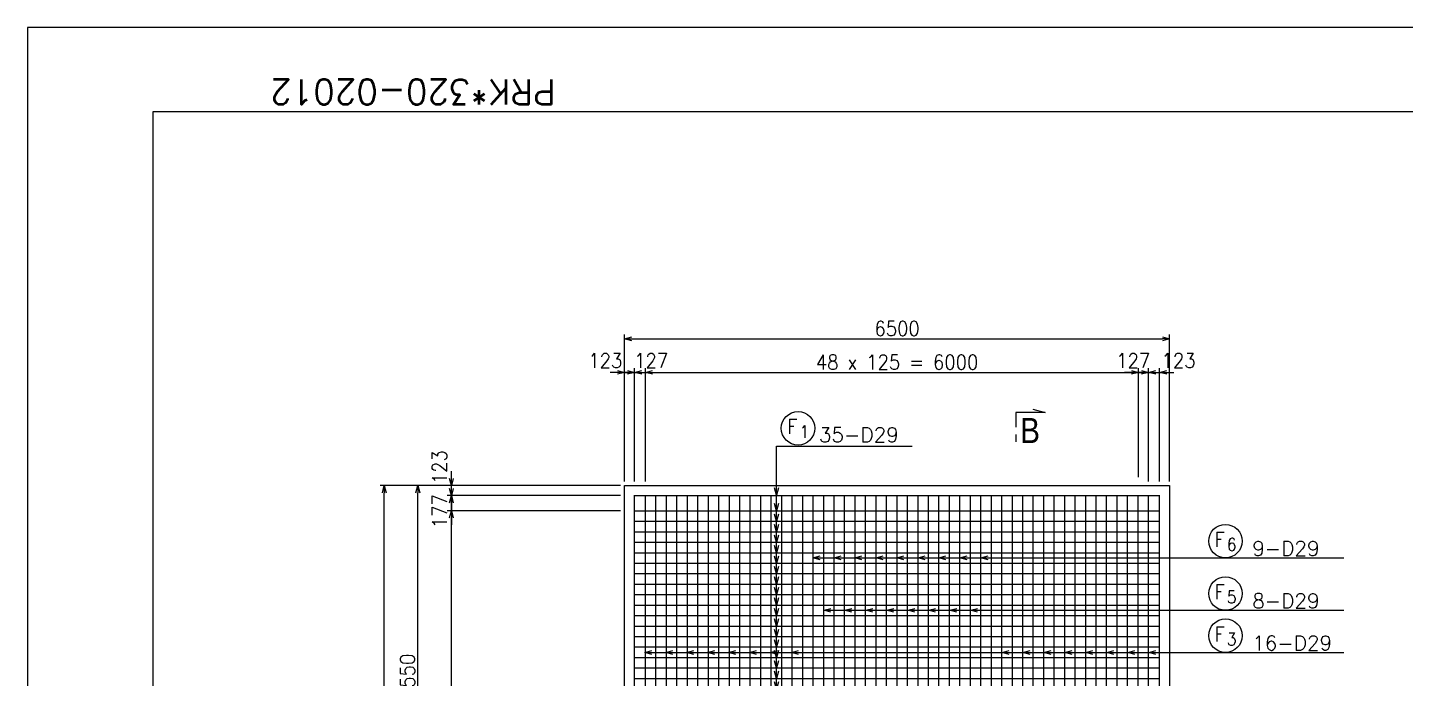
# Model space of a CAD drawing. Extents: x -859 to 41191, y 51716 to 81416.
# Drawn here: x -859 to 15574, y 73653 to 81416 of the extents above; entities that cross this region are included whole.
import ezdxf

# ---------------------------------------------------------------- set-up
doc = ezdxf.new("R2010")
doc.units = 0
doc.header["$LTSCALE"] = 300
doc.header["$MEASUREMENT"] = 0
doc.layers.get('0').update_dxf_attribs({"linetype": 'CONTINUOUS'})
doc.layers.get('DEFPOINTS').update_dxf_attribs({"linetype": 'CONTINUOUS'})
for name, color, linetype in [('タイトル', 3, 'CONTINUOUS'), ('基礎鉄筋横', 2, 'CONTINUOUS'), ('基礎鉄筋縦', 2, 'CONTINUOUS'), ('寸法', 1, 'CONTINUOUS'), ('引き出し横', 1, 'CONTINUOUS'), ('引き出し縦', 1, 'CONTINUOUS'), ('枠', 7, 'CONTINUOUS'), ('構造', 3, 'CONTINUOUS'), ('記号-1', 2, 'CONTINUOUS')]:
    doc.layers.add(name, color=color, linetype=linetype)
doc.styles.add('MS明朝', font='MS PMincho.ttf')
doc.styles.add('romans', font='ROMANS.shx', dxfattribs={"width": 0.9, "bigfont": 'EXTFONT.shx'})
doc.styles.get("Standard").update_dxf_attribs({"font": 'romans.shx', "bigfont": 'extfont.shx'})
doc.styles.add('ｽﾀｲﾙ1', font='ROMANS.shx', dxfattribs={"bigfont": 'EXTFONT.shx'})
doc.dimstyles.new('ST-50', dxfattribs={"dimscale": 50, "dimtxt": 3.5, "dimasz": 1.7, "dimexe": 1, "dimexo": 1, "dimgap": 1, "dimtad": 0, "dimdec": 0, "dimzin": 0, "dimdsep": 46, "dimtxsty": 'romans', "dimblk": 'OPEN30', "dimcen": 1, "dimdle": 3, "dimclrd": 1, "dimclre": 1, "dimclrt": 3, "dimaunit": 1, "dimadec": 0, "dimazin": 0, "dimtfac": 1, "dimtdec": 0, "dimtmove": 2, "dimatfit": 3, "dimldrblk": 'OPEN30', "dimfxl": 0, "dimtvp": 0.7, "dimtolj": 1, "dimtzin": 0, "dimarcsym": 0})
doc.dimstyles.new('矢', dxfattribs={"dimscale": 50, "dimtxt": 3.5, "dimasz": 1.7, "dimexe": 1, "dimexo": 0.7, "dimgap": 0.09, "dimtad": 0, "dimdec": 0, "dimzin": 0, "dimdsep": 46, "dimtxsty": 'romans', "dimblk": 'OPEN30', "dimcen": 1, "dimdle": 1, "dimclrd": 1, "dimclre": 1, "dimclrt": 3, "dimaunit": 1, "dimadec": 0, "dimazin": 0, "dimtfac": 1, "dimtdec": 0, "dimtix": 1, "dimtmove": 2, "dimatfit": 3, "dimldrblk": 'OPEN30', "dimfxl": 0, "dimtvp": 0.7, "dimtolj": 1, "dimtzin": 0, "dimarcsym": 0})

# ---------------------------------------------------------------- blocks, each defined once
blk = doc.blocks.new('_Open30')
at = {"color": 0, "lineweight": -2}
for p, q in [((-1, 0.27), (0, 0)), ((0, 0), (-1, -0.27)), ((0, 0), (-1, 0))]:
    blk.add_line(p, q, dxfattribs=at)
blk = doc.blocks.new('*D25')
at = {"layer": 'DEFPOINTS', "color": 0, "linetype": 'Continuous'}
for p in [(12511, 77303), (6511, 75953), (12511, 75953)]:
    blk.add_point(p, dxfattribs=at)
at = {"layer": '寸法', "color": 1, "linetype": 'Continuous', "lineweight": -2}
for p, q in [((6511, 76003), (6511, 77353)), ((6596, 77303), (12426, 77303)), ((12511, 76003), (12511, 77353))]:
    blk.add_line(p, q, dxfattribs=at)
at = {"layer": '寸法', "color": 1, "linetype": 'Continuous', "lineweight": -2, "xscale": 85, "yscale": 85, "zscale": 85, "rotation": 180}
blk.add_blockref('_Open30', (6511, 77303), dxfattribs=at)
at = {"layer": '寸法', "color": 1, "linetype": 'Continuous', "lineweight": -2, "xscale": 85, "yscale": 85, "zscale": 85}
blk.add_blockref('_Open30', (12511, 77303), dxfattribs=at)
at = {"layer": '寸法', "color": 3, "linetype": 'Continuous', "insert": (9511, 77425), "char_height": 175, "attachment_point": 5, "style": 'romans'}
blk.add_mtext('\\A1;48 x 125 = 6000', dxfattribs=at)
blk = doc.blocks.new('*D24')
at = {"layer": 'DEFPOINTS', "color": 0, "linetype": 'Continuous'}
for p in [(12761, 77703), (6261, 75953), (12761, 75953)]:
    blk.add_point(p, dxfattribs=at)
at = {"layer": '寸法', "color": 1, "linetype": 'Continuous', "lineweight": -2}
for p, q in [((6261, 76003), (6261, 77753)), ((12761, 76003), (12761, 77753)), ((6346, 77703), (12676, 77703))]:
    blk.add_line(p, q, dxfattribs=at)
at = {"layer": '寸法', "color": 1, "linetype": 'Continuous', "lineweight": -2, "xscale": 85, "yscale": 85, "zscale": 85, "rotation": 180}
blk.add_blockref('_Open30', (6261, 77703), dxfattribs=at)
at = {"layer": '寸法', "color": 1, "linetype": 'Continuous', "lineweight": -2, "xscale": 85, "yscale": 85, "zscale": 85}
blk.add_blockref('_Open30', (12761, 77703), dxfattribs=at)
at = {"layer": '寸法', "color": 3, "linetype": 'Continuous', "insert": (9511, 77825), "char_height": 175, "attachment_point": 5, "style": 'romans'}
blk.add_mtext('\\A1;6500', dxfattribs=at)
blk = doc.blocks.new('*D29')
at = {"layer": 'DEFPOINTS', "color": 0, "linetype": 'Continuous'}
for p in [(6511, 77303), (6380, 75953), (6511, 75953)]:
    blk.add_point(p, dxfattribs=at)
at = {"layer": '寸法', "color": 1, "linetype": 'Continuous', "lineweight": -2}
for p, q in [((6295, 77303), (6210, 77303)), ((6380, 76003), (6380, 77353)), ((6380, 77303), (6511, 77303)), ((6511, 76003), (6511, 77353)), ((6596, 77303), (6681, 77303))]:
    blk.add_line(p, q, dxfattribs=at)
at = {"layer": '寸法', "color": 1, "linetype": 'Continuous', "lineweight": -2, "xscale": 85, "yscale": 85, "zscale": 85}
blk.add_blockref('_Open30', (6380, 77303), dxfattribs=at)
at = {"layer": '寸法', "color": 1, "linetype": 'Continuous', "lineweight": -2, "xscale": 85, "yscale": 85, "zscale": 85, "rotation": 180}
blk.add_blockref('_Open30', (6511, 77303), dxfattribs=at)
at = {"layer": '寸法', "color": 3, "linetype": 'Continuous', "insert": (6578, 77443), "char_height": 175, "attachment_point": 5, "style": 'romans'}
blk.add_mtext('\\A1;127', dxfattribs=at)
blk = doc.blocks.new('*D28')
at = {"layer": 'DEFPOINTS', "color": 0, "linetype": 'Continuous'}
for p in [(6380, 77303), (6261, 75953), (6380, 76003)]:
    blk.add_point(p, dxfattribs=at)
at = {"layer": '寸法', "color": 1, "linetype": 'Continuous', "lineweight": -2}
for p, q in [((6176, 77303), (6091, 77303)), ((6261, 76003), (6261, 77353)), ((6261, 77303), (6380, 77303)), ((6380, 76053), (6380, 77353)), ((6465, 77303), (6550, 77303))]:
    blk.add_line(p, q, dxfattribs=at)
at = {"layer": '寸法', "color": 1, "linetype": 'Continuous', "lineweight": -2, "xscale": 85, "yscale": 85, "zscale": 85}
blk.add_blockref('_Open30', (6261, 77303), dxfattribs=at)
at = {"layer": '寸法', "color": 1, "linetype": 'Continuous', "lineweight": -2, "xscale": 85, "yscale": 85, "zscale": 85, "rotation": 180}
blk.add_blockref('_Open30', (6380, 77303), dxfattribs=at)
at = {"layer": '寸法', "color": 3, "linetype": 'Continuous', "insert": (6031, 77443), "char_height": 175, "attachment_point": 5, "style": 'romans'}
blk.add_mtext('\\A1;123', dxfattribs=at)
blk = doc.blocks.new('*D30')
at = {"layer": 'DEFPOINTS', "color": 0, "linetype": 'Continuous'}
for p in [(12642, 77303), (12511, 75953), (12642, 75953)]:
    blk.add_point(p, dxfattribs=at)
at = {"layer": '寸法', "color": 1, "linetype": 'Continuous', "lineweight": -2}
for p, q in [((12426, 77303), (12341, 77303)), ((12511, 76003), (12511, 77353)), ((12511, 77303), (12642, 77303)), ((12642, 76003), (12642, 77353)), ((12727, 77303), (12812, 77303))]:
    blk.add_line(p, q, dxfattribs=at)
at = {"layer": '寸法', "color": 1, "linetype": 'Continuous', "lineweight": -2, "xscale": 85, "yscale": 85, "zscale": 85}
blk.add_blockref('_Open30', (12511, 77303), dxfattribs=at)
at = {"layer": '寸法', "color": 1, "linetype": 'Continuous', "lineweight": -2, "xscale": 85, "yscale": 85, "zscale": 85, "rotation": 180}
blk.add_blockref('_Open30', (12642, 77303), dxfattribs=at)
at = {"layer": '寸法', "color": 3, "linetype": 'Continuous', "insert": (12327, 77443), "char_height": 175, "attachment_point": 5, "style": 'romans'}
blk.add_mtext('\\A1;127', dxfattribs=at)
blk = doc.blocks.new('*D21')
at = {"layer": 'DEFPOINTS', "color": 0, "linetype": 'Continuous'}
for p in [(4195, 75653), (6261, 75653), (6261, 67153)]:
    blk.add_point(p, dxfattribs=at)
at = {"layer": '寸法', "color": 1, "linetype": 'Continuous', "lineweight": -2}
for p, q in [((6211, 75653), (4145, 75653)), ((4195, 67238), (4195, 75568)), ((6211, 67153), (4145, 67153))]:
    blk.add_line(p, q, dxfattribs=at)
at = {"layer": '寸法', "color": 1, "linetype": 'Continuous', "lineweight": -2, "xscale": 85, "yscale": 85, "zscale": 85}
for p, rotation in [((4195, 75653), 90), ((4195, 67153), 270)]:
    blk.add_blockref('_Open30', p, dxfattribs=dict(at, rotation=rotation))
at = {"layer": '寸法', "color": 3, "linetype": 'Continuous', "insert": (4072, 71403), "char_height": 175, "attachment_point": 5, "rotation": 90, "style": 'romans'}
blk.add_mtext('\\A1;68   x   125   =   8500', dxfattribs=at)
blk = doc.blocks.new('*D20')
at = {"layer": 'DEFPOINTS', "color": 0, "linetype": 'Continuous'}
for p in [(3795, 75953), (6261, 75953), (3795, 71403)]:
    blk.add_point(p, dxfattribs=at)
at = {"layer": '寸法', "color": 1, "linetype": 'Continuous', "lineweight": -2}
for p, q in [((6211, 75953), (3745, 75953)), ((3795, 71488), (3795, 75868))]:
    blk.add_line(p, q, dxfattribs=at)
at = {"layer": '寸法', "color": 1, "linetype": 'Continuous', "lineweight": -2, "xscale": 85, "yscale": 85, "zscale": 85}
for p, rotation in [((3795, 75953), 90), ((3795, 71403), 270)]:
    blk.add_blockref('_Open30', p, dxfattribs=dict(at, rotation=rotation))
at = {"layer": '寸法', "color": 3, "linetype": 'Continuous', "insert": (3672, 73678), "char_height": 175, "attachment_point": 5, "rotation": 90, "style": 'romans'}
blk.add_mtext('\\A1;4550', dxfattribs=at)
blk = doc.blocks.new('*D27')
at = {"layer": 'DEFPOINTS', "color": 0, "linetype": 'Continuous'}
for p in [(4195, 75834), (6261, 75834), (6011, 75653)]:
    blk.add_point(p, dxfattribs=at)
at = {"layer": '寸法', "color": 1, "linetype": 'Continuous', "lineweight": -2}
for p, q in [((4195, 75919), (4195, 76004)), ((6211, 75834), (4145, 75834)), ((4195, 75653), (4195, 75834)), ((5961, 75653), (4145, 75653)), ((4195, 75568), (4195, 75483))]:
    blk.add_line(p, q, dxfattribs=at)
at = {"layer": '寸法', "color": 1, "linetype": 'Continuous', "lineweight": -2, "xscale": 85, "yscale": 85, "zscale": 85}
for p, rotation in [((4195, 75834), 270), ((4195, 75653), 90)]:
    blk.add_blockref('_Open30', p, dxfattribs=dict(at, rotation=rotation))
at = {"layer": '寸法', "color": 3, "linetype": 'Continuous', "insert": (4055, 75647), "char_height": 175, "attachment_point": 5, "rotation": 90, "style": 'romans'}
blk.add_mtext('\\A1;177', dxfattribs=at)
blk = doc.blocks.new('*D26')
at = {"layer": 'DEFPOINTS', "color": 0, "linetype": 'Continuous'}
for p in [(4195, 75953), (6261, 75953), (6261, 75834)]:
    blk.add_point(p, dxfattribs=at)
at = {"layer": '寸法', "color": 1, "linetype": 'Continuous', "lineweight": -2}
for p, q in [((4195, 76038), (4195, 76123)), ((6211, 75953), (4145, 75953)), ((4195, 75834), (4195, 75953)), ((6211, 75834), (4145, 75834)), ((4195, 75749), (4195, 75664))]:
    blk.add_line(p, q, dxfattribs=at)
at = {"layer": '寸法', "color": 1, "linetype": 'Continuous', "lineweight": -2, "xscale": 85, "yscale": 85, "zscale": 85}
for p, rotation in [((4195, 75953), 270), ((4195, 75834), 90)]:
    blk.add_blockref('_Open30', p, dxfattribs=dict(at, rotation=rotation))
at = {"layer": '寸法', "color": 3, "linetype": 'Continuous', "insert": (4055, 76172), "char_height": 175, "attachment_point": 5, "rotation": 90, "style": 'romans'}
blk.add_mtext('\\A1;123', dxfattribs=at)
blk = doc.blocks.new('*D31')
at = {"layer": 'DEFPOINTS', "color": 0, "linetype": 'Continuous'}
for p in [(3395, 75953), (6261, 75953), (6261, 66853)]:
    blk.add_point(p, dxfattribs=at)
at = {"layer": '寸法', "color": 1, "linetype": 'Continuous', "lineweight": -2}
for p, q in [((6211, 75953), (3345, 75953)), ((3395, 66938), (3395, 75868)), ((6211, 66853), (3345, 66853))]:
    blk.add_line(p, q, dxfattribs=at)
at = {"layer": '寸法', "color": 1, "linetype": 'Continuous', "lineweight": -2, "xscale": 85, "yscale": 85, "zscale": 85}
for p, rotation in [((3395, 75953), 90), ((3395, 66853), 270)]:
    blk.add_blockref('_Open30', p, dxfattribs=dict(at, rotation=rotation))
at = {"layer": '寸法', "color": 3, "linetype": 'Continuous', "insert": (3272, 71403), "char_height": 175, "attachment_point": 5, "rotation": 90, "style": 'romans'}
blk.add_mtext('\\A1;9100', dxfattribs=at)
blk = doc.blocks.new('*D87')
at = {"layer": 'DEFPOINTS', "color": 0, "linetype": 'Continuous'}
for p in [(12511, 77303), (12392, 76003), (12511, 76003)]:
    blk.add_point(p, dxfattribs=at)
at = {"layer": '寸法', "color": 1, "linetype": 'Continuous', "lineweight": -2}
for p, q in [((12307, 77303), (12222, 77303)), ((12392, 76053), (12392, 77353)), ((12392, 77303), (12511, 77303)), ((12511, 76053), (12511, 77353)), ((12596, 77303), (12681, 77303))]:
    blk.add_line(p, q, dxfattribs=at)
at = {"layer": '寸法', "color": 1, "linetype": 'Continuous', "lineweight": -2, "xscale": 85, "yscale": 85, "zscale": 85}
blk.add_blockref('_Open30', (12392, 77303), dxfattribs=at)
at = {"layer": '寸法', "color": 1, "linetype": 'Continuous', "lineweight": -2, "xscale": 85, "yscale": 85, "zscale": 85, "rotation": 180}
blk.add_blockref('_Open30', (12511, 77303), dxfattribs=at)
at = {"layer": '寸法', "color": 3, "linetype": 'Continuous', "insert": (12868, 77444), "char_height": 175, "attachment_point": 5, "style": 'romans'}
blk.add_mtext('\\A1;123', dxfattribs=at)

msp = doc.modelspace()

# ---------------------------------------------------------------- linework, layer by layer
at = {"layer": '基礎鉄筋横', "linetype": 'Continuous'}
for p, q in [((6373.6, 75833.7), (12644, 75833.7)), ((6373.6, 75652.7), (12644, 75652.7)), ((6373.6, 75527.7), (12644, 75527.7)), ((6373.6, 75402.7), (12644, 75402.7)), ((6373.6, 75277.7), (12644, 75277.7)), ((6373.6, 75152.7), (12644, 75152.7)), ((6373.6, 75027.7), (12644, 75027.7)), ((6373.6, 74902.7), (12644, 74902.7)), ((6373.6, 74777.7), (12644, 74777.7)), ((6373.6, 74652.7), (12644, 74652.7)), ((6373.6, 74527.7), (12644, 74527.7)), ((6373.6, 74402.7), (12644, 74402.7)), ((6373.6, 74277.7), (12644, 74277.7)), ((6373.6, 74152.7), (12644, 74152.7)), ((6373.6, 74027.7), (12644, 74027.7)), ((6373.6, 73902.7), (12644, 73902.7)), ((6373.6, 73777.7), (12644, 73777.7)), ((6373.6, 73652.7), (12644, 73652.7))]:
    msp.add_line(p, q, dxfattribs=at)
at = {"layer": '基礎鉄筋縦', "linetype": 'Continuous'}
for p, q in [((6379.7, 66969.3), (6379.7, 75839.7)), ((6510.7, 66969.3), (6510.7, 75839.7)), ((6635.7, 66969.3), (6635.7, 75839.7)), ((6760.7, 66969.3), (6760.7, 75839.7)), ((6885.7, 66969.3), (6885.7, 75839.7)), ((7010.7, 66969.3), (7010.7, 75839.7)), ((7135.7, 66969.3), (7135.7, 75839.7)), ((7260.7, 66969.3), (7260.7, 75839.7)), ((7385.7, 66969.3), (7385.7, 75839.7)), ((7510.7, 66969.3), (7510.7, 75839.7)), ((7635.7, 66969.3), (7635.7, 75839.7)), ((7760.7, 66969.3), (7760.7, 75839.7)), ((7885.7, 66969.3), (7885.7, 75839.7)), ((8010.7, 66969.3), (8010.7, 75839.7)), ((8135.7, 66969.3), (8135.7, 75839.7)), ((8260.7, 66969.3), (8260.7, 75839.7)), ((8385.7, 66969.3), (8385.7, 75839.7)), ((8510.7, 66969.3), (8510.7, 75839.7)), ((8635.7, 66969.3), (8635.7, 75839.7)), ((8760.7, 66969.3), (8760.7, 75839.7)), ((8885.7, 66969.3), (8885.7, 75839.7)), ((9010.7, 66969.3), (9010.7, 75839.7)), ((9135.7, 66969.3), (9135.7, 75839.7)), ((9260.7, 66969.3), (9260.7, 75839.7)), ((9385.7, 66969.3), (9385.7, 75839.7)), ((9510.7, 66969.3), (9510.7, 75839.7)), ((9635.7, 66969.3), (9635.7, 75839.7)), ((9760.7, 66969.3), (9760.7, 75839.7)), ((9885.7, 66969.3), (9885.7, 75839.7)), ((10010.7, 66969.3), (10010.7, 75839.7)), ((10135.7, 66969.3), (10135.7, 75839.7)), ((10260.7, 66969.3), (10260.7, 75839.7)), ((10385.7, 66969.3), (10385.7, 75839.7)), ((10510.7, 66969.3), (10510.7, 75839.7)), ((10635.7, 66969.3), (10635.7, 75839.7)), ((10760.7, 66969.3), (10760.7, 75839.7)), ((10885.7, 66969.3), (10885.7, 75839.7)), ((11010.7, 66969.3), (11010.7, 75839.7)), ((11135.7, 66969.3), (11135.7, 75839.7)), ((11260.7, 66969.3), (11260.7, 75839.7)), ((11385.7, 66969.3), (11385.7, 75839.7)), ((11510.7, 66969.3), (11510.7, 75839.7)), ((11635.7, 66969.3), (11635.7, 75839.7)), ((11760.7, 66969.3), (11760.7, 75839.7)), ((11885.7, 66969.3), (11885.7, 75839.7)), ((12010.7, 66969.3), (12010.7, 75839.7)), ((12135.7, 66969.3), (12135.7, 75839.7)), ((12260.7, 66969.3), (12260.7, 75839.7)), ((12385.7, 66969.3), (12385.7, 75839.7)), ((12510.7, 66969.3), (12510.7, 75839.7)), ((12641.7, 66969.3), (12641.7, 75839.7))]:
    msp.add_line(p, q, dxfattribs=at)
at = {"layer": '引き出し横', "linetype": 'Continuous', "flags": 128}
for points in [[(8535.6, 75090.4), (14840.7, 75090.4)], [(8685.6, 74465), (14840.7, 74465)], [(6510.7, 73962.6), (14840.7, 73962.6)]]:
    msp.add_lwpolyline(points, dxfattribs=at)
at = {"layer": '引き出し横', "color": 1, "linetype": 'Continuous'}
for centre in [(13427.6, 75290.4), (13427.6, 74665), (13427.6, 74162.6)]:
    msp.add_circle(centre, 200, dxfattribs=at)
at = {"layer": '引き出し縦', "linetype": 'Continuous', "flags": 128}
for points in [[(8072.6, 76424.2), (9691.8, 76424.2)], [(8072.6, 71527.7), (8072.6, 76424.2)]]:
    msp.add_lwpolyline(points, dxfattribs=at)
at = {"layer": '引き出し縦', "linetype": 'Continuous'}
msp.add_circle((8330.4, 76636.7), 200, dxfattribs=at)
at = {"layer": '枠', "color": 1, "linetype": 'Continuous', "flags": 128}
msp.add_lwpolyline([(-859.4, 81415.6), (-859.4, 51715.6), (41190.6, 51715.6), (41190.6, 81415.6), (-859.4, 81415.6)], dxfattribs=at)
at = {"layer": '枠', "color": 2, "linetype": 'Continuous', "flags": 128}
msp.add_lwpolyline([(640.6, 52715.6), (640.6, 80415.6), (40190.6, 80415.6), (40190.6, 52715.6), (640.6, 52715.6)], dxfattribs=at)
at = {"layer": '構造', "linetype": 'Continuous'}
msp.add_lwpolyline([(6260.6, 75952.5), (12760.6, 75952.5), (12760.6, 66852.5), (6260.6, 66852.5)], close=True, dxfattribs=at)
at = {"layer": '記号-1'}
for p, q in [((10926.1, 76825.1), (10926.1, 76650.1)), ((10926.1, 76562.6), (10926.1, 76475.1))]:
    msp.add_line(p, q, dxfattribs=at)
at = {"layer": '記号-1', "flags": 128}
msp.add_lwpolyline([(11131.2, 76863.9), (11276.1, 76825.1), (10926.1, 76825.1)], dxfattribs=at)

# ---------------------------------------------------------------- texts
at = {"layer": 'タイトル', "color": 3}
msp.add_text('PRK*320-02012', height=300, rotation=180, dxfattribs=at).set_placement((5440.6, 80797.7))
at = {"layer": '引き出し横', "color": 3, "style": 'ｽﾀｲﾙ1', "width": 0.9}
for s, height, p in [('F', 175, (13297.3, 75222)), ('6', 150, (13444.6, 75174.8)), ('F', 175, (13297.3, 74596.6)), ('5', 150, (13444.6, 74549.4)), ('F', 175, (13297.3, 74094.1)), ('3', 150, (13444.6, 74046.9))]:
    msp.add_text(s, height=height, dxfattribs=at).set_placement(p)
at = {"layer": '引き出し横', "color": 3}
for s, p in [('9-D29', (13746.9, 75115.4)), ('8-D29', (13746.9, 74490)), ('16-D29', (13746.9, 73987.6))]:
    msp.add_text(s, height=175, dxfattribs=at).set_placement(p)
at = {"layer": '引き出し縦', "color": 3, "style": 'ｽﾀｲﾙ1', "width": 0.9}
for s, height, p in [('F', 175, (8200.1, 76568.3)), ('1', 150, (8347.4, 76521.1))]:
    msp.add_text(s, height=height, dxfattribs=at).set_placement(p)
at = {"layer": '引き出し縦', "color": 3, "style": 'romans'}
msp.add_text('35-D29', height=175, dxfattribs=at).set_placement((8578.8, 76471.5))
at = {"layer": '記号-1', "style": 'MS明朝', "width": 0.9}
msp.add_text('B', height=300, dxfattribs=at).set_placement((10979.9, 76460.3))

# ---------------------------------------------------------------- dimensions: what is measured, and where the dimension line sits
at = {"layer": '寸法', "linetype": 'Continuous'}
dim = msp.add_linear_dim(base=(12510.7, 77302.5), p1=(6510.7, 75952.5), p2=(12510.7, 75952.5), text='48 x 125 = <>', dimstyle='ST-50', dxfattribs=at)
dim.commit()
dim.dimension.update_dxf_attribs({"geometry": '*D25', "text_midpoint": (9510.7, 77425)})
dim = msp.add_linear_dim(base=(12760.6, 77702.5), p1=(6260.6, 75952.5), p2=(12760.6, 75952.5), dimstyle='ST-50', dxfattribs=at)
dim.commit()
dim.dimension.update_dxf_attribs({"geometry": '*D24', "text_midpoint": (9510.6, 77825)})
for base, p1, p2, text, picture, middle in [((6379.7, 77302.5), (6260.6, 75952.5), (6379.7, 76002.5), '123', '*D28', (6031.5, 77442.5)), ((6510.7, 77302.5), (6379.7, 75952.5), (6510.7, 75952.5), '127', '*D29', (6577.9, 77442.5)), ((12641.7, 77302.5), (12510.7, 75952.5), (12641.7, 75952.5), '127', '*D30', (12327.2, 77442.5)), ((12510.6, 77302.5), (12391.7, 76002.5), (12510.6, 76002.5), '123', '*D87', (12867.6, 77444.2))]:
    dim = msp.add_linear_dim(base=base, p1=p1, p2=p2, text=text, dimstyle='ST-50', dxfattribs=at)
    dim.commit()
    dim.dimension.update_dxf_attribs({"geometry": picture, "text_midpoint": middle, "dimtype": 160})
for base, p1, p2, text, picture, middle in [((4194.8, 75952.5), (6260.6, 75833.7), (6260.6, 75952.5), '123', '*D26', (4054.8, 76171.8)), ((4194.8, 75833.7), (6010.6, 75652.7), (6260.6, 75833.7), '177', '*D27', (4054.8, 75646.5))]:
    dim = msp.add_linear_dim(base=base, p1=p1, p2=p2, angle=90, text=text, dimstyle='ST-50', dxfattribs=at)
    dim.commit()
    dim.dimension.update_dxf_attribs({"geometry": picture, "text_midpoint": middle, "dimtype": 160})
for base, p1, picture, middle in [((3394.8, 75952.5), (6260.6, 66852.5), '*D31', (3272.3, 71402.5)), ((3794.8, 75952.5), (3794.8, 71402.5), '*D20', (3672.3, 73677.5))]:
    dim = msp.add_linear_dim(base=base, p1=p1, p2=(6260.6, 75952.5), angle=90, dimstyle='ST-50', dxfattribs=at)
    dim.commit()
    dim.dimension.update_dxf_attribs({"geometry": picture, "text_midpoint": middle})
dim = msp.add_linear_dim(base=(4194.8, 75652.7), p1=(6260.6, 67153.5), p2=(6260.6, 75652.7), angle=90, text='68   x   125   =   8500', dimstyle='ST-50', dxfattribs=at)
dim.commit()
dim.dimension.update_dxf_attribs({"geometry": '*D21', "text_midpoint": (4072.3, 71403.1)})

# ---------------------------------------------------------------- leaders
at = {"layer": '引き出し横', "linetype": 'Continuous'}
for points in [[(8507.3, 75090.4), (8720.2, 75090.4)], [(8760.7, 75090.4), (8973.5, 75090.4)], [(9007.3, 75090.4), (9220.2, 75090.4)], [(9260.7, 75090.4), (9473.5, 75090.4)], [(9507.3, 75090.4), (9720.2, 75090.4)], [(9760.7, 75090.4), (9973.5, 75090.4)], [(10007.3, 75090.4), (10220.2, 75090.4)], [(10260.7, 75090.4), (10473.5, 75090.4)], [(10510.7, 75090.4), (10723.5, 75090.4)], [(8637.8, 74465), (8850.6, 74465)], [(8885.7, 74465), (9098.5, 74465)], [(9137.8, 74465), (9350.6, 74465)], [(9385.7, 74465), (9598.5, 74465)], [(9637.8, 74465), (9850.6, 74465)], [(9885.7, 74465), (10098.5, 74465)], [(10137.8, 74465), (10350.6, 74465)], [(10385.7, 74465), (10598.5, 74465)], [(6501.1, 73962.6), (6714, 73962.6)], [(6751.1, 73962.6), (6964, 73962.6)], [(7001.1, 73962.6), (7214, 73962.6)], [(7251.1, 73962.6), (7464, 73962.6)], [(7501.1, 73962.6), (7714, 73962.6)], [(7751.1, 73962.6), (7964, 73962.6)], [(8001.1, 73962.6), (8214, 73962.6)], [(8251.1, 73962.6), (8464, 73962.6)], [(10762.7, 73962.6), (10975.6, 73962.6)], [(11012.7, 73962.6), (11225.6, 73962.6)], [(11262.7, 73962.6), (11475.6, 73962.6)], [(11512.7, 73962.6), (11725.6, 73962.6)], [(11762.7, 73962.6), (11975.6, 73962.6)], [(12012.7, 73962.6), (12225.6, 73962.6)], [(12262.7, 73962.6), (12475.6, 73962.6)], [(12512.7, 73962.6), (12725.6, 73962.6)]]:
    msp.add_leader(points, dimstyle='矢', override={"dimgap": 0.09, "dimtad": 0}, dxfattribs=at)
at = {"layer": '引き出し縦', "linetype": 'Continuous'}
for points in [[(8072.6, 75839.7), (8072.6, 76052.6)], [(8072.6, 75652.7), (8072.6, 75865.6)], [(8072.6, 75527.7), (8072.6, 75740.6)], [(8072.6, 75402.7), (8072.6, 75615.6)], [(8072.6, 75277.7), (8072.6, 75490.6)], [(8072.6, 75152.7), (8072.6, 75365.6)], [(8072.6, 75027.7), (8072.6, 75240.6)], [(8072.6, 74902.7), (8072.6, 75115.6)], [(8072.6, 74777.7), (8072.6, 74990.6)], [(8072.6, 74652.7), (8072.6, 74865.6)], [(8072.6, 74527.7), (8072.6, 74740.6)], [(8072.6, 74402.7), (8072.6, 74615.6)], [(8072.6, 74277.7), (8072.6, 74490.6)], [(8072.6, 74152.7), (8072.6, 74365.6)], [(8072.6, 74027.7), (8072.6, 74240.6)], [(8072.6, 73902.7), (8072.6, 74115.6)], [(8072.6, 73777.7), (8072.6, 73990.6)], [(8072.6, 73652.7), (8072.6, 73865.6)], [(8072.6, 73527.7), (8072.6, 73740.6)]]:
    msp.add_leader(points, dimstyle='矢', override={"dimgap": 0.09, "dimtad": 0}, dxfattribs=at)

doc.saveas('drawing.dxf')
